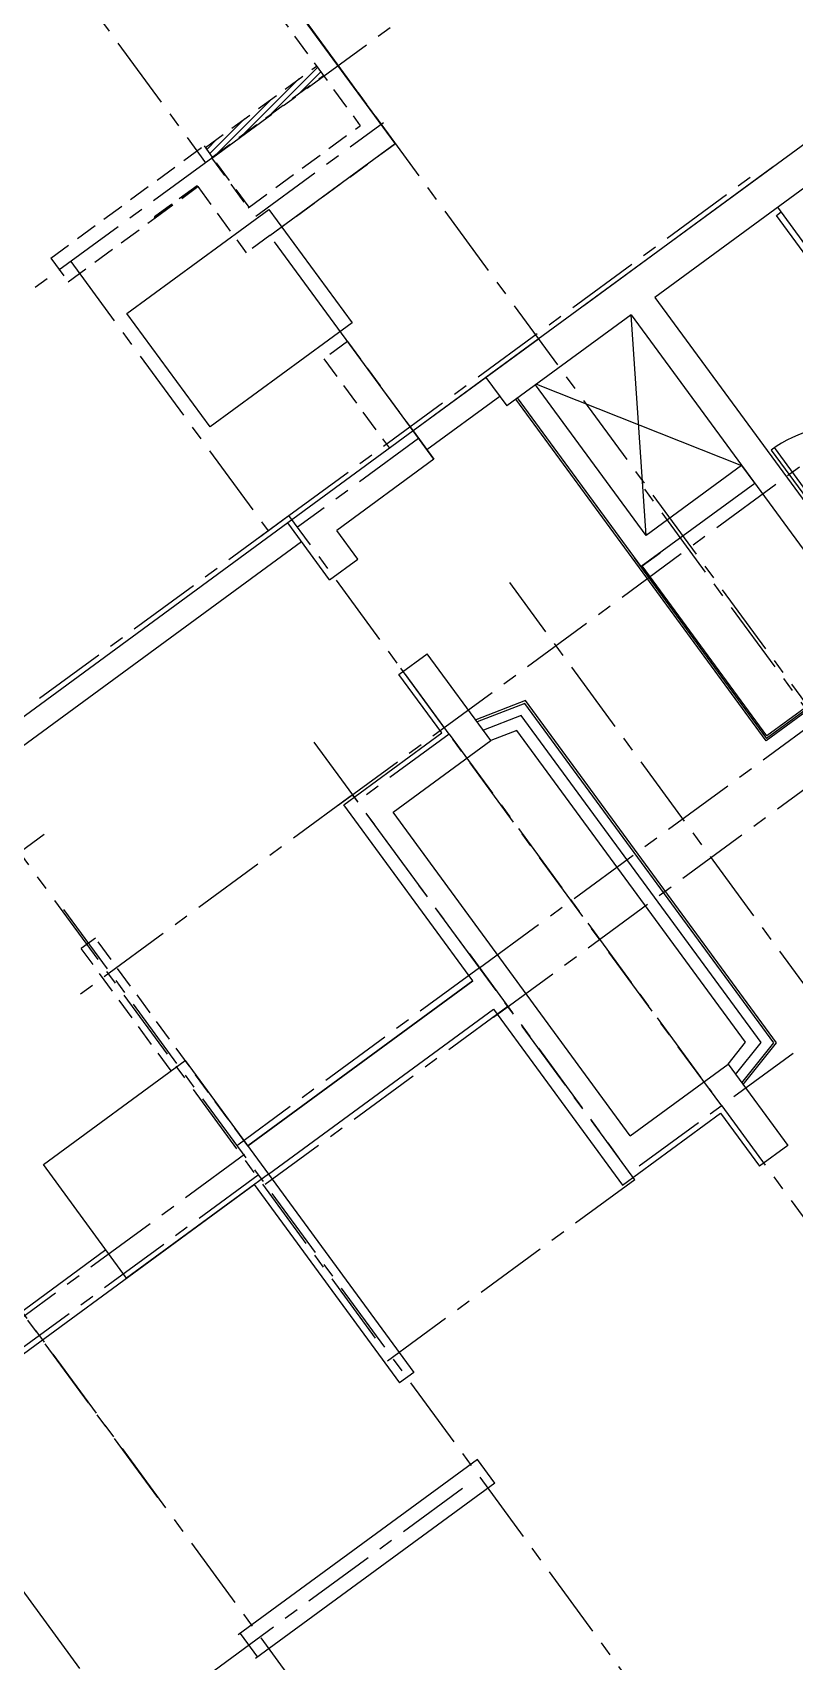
# Model space of a CAD drawing. Header units: millimetres. Extents: x 75184266 to 76346726, y -35077925 to -33679385.
# Drawn here: x 75319607 to 75326103, y -34607154 to -34593270 of the extents above; entities that cross this region are included whole.
import ezdxf

# ---------------------------------------------------------------- set-up
doc = ezdxf.new("R2010")
doc.units = ezdxf.units.MM
doc.header["$LTSCALE"] = 50
doc.header["$MEASUREMENT"] = 0
for name, pattern in [('CENTER', [2, 1.25, -0.25, 0.25, -0.25]), ('HIDDEN2', [0.1875, 0.125, -0.0625]), ('XR-지하3층$0$H', [1.3, 0.8, -0.5])]:
    doc.linetypes.add(name, pattern=pattern)
doc.layers.add('CEN', color=1, linetype='CENTER')
doc.layers.add('PLAN-ALL-DOOR', color=4, linetype='CONTINUOUS')
doc.layers.add('건축', color=8, linetype='CONTINUOUS', plot=False)

# ---------------------------------------------------------------- blocks, each defined once
blk = doc.blocks.new('A$C5C415861-flat-1')
at = {"layer": 'PLAN-ALL-DOOR', "ltscale": 10}
for p, q in [((-546, 1036), (-546, -4)), ((-511, -4), (-511, 1036)), ((-576, -4), (-576, -104)), ((-546, -4), (-576, -4)), ((-576, -104), (-551, -104)), ((-551, -104), (-531, -74)), ((-546, -46), (-546, -4)), ((-531, -46), (-546, -46)), ((-531, -74), (-531, -46)), ((479, -74), (479, -46)), ((479, -46), (494, -46)), ((499, -104), (479, -74)), ((494, -46), (494, -4)), ((494, -4), (524, -4)), ((524, -104), (499, -104)), ((524, -4), (524, -104))]:
    blk.add_line(p, q, dxfattribs=at)
at = {"layer": 'PLAN-ALL-DOOR', "color": 8}
for p, q in [((499, -104), (-551, -104)), ((479, -46), (-531, -46)), ((494, -4), (-511, -4))]:
    blk.add_line(p, q, dxfattribs=at)
at = {"layer": 'PLAN-ALL-DOOR'}
blk.add_line((-546, -4), (-511, -4), dxfattribs=at)
at = {"layer": 'PLAN-ALL-DOOR', "color": 8, "ltscale": 10}
blk.add_arc((-546, -4), 1040, 0, 90, dxfattribs=at)

msp = doc.modelspace()

# ---------------------------------------------------------------- hatches: boundary and pattern name
at = {"layer": '건축', "linetype": 'HIDDEN2', "ltscale": 30}
h = msp.add_hatch(dxfattribs=at)
h.set_pattern_fill('ANSI31', color=256, scale=350, style=0)
h.set_pattern_definition([(45, (4164981.06, -390795.594), (-30.935921677, 30.935921677), [])])
h.paths.add_polyline_path([(75322028.4, -34593555.8), (75322087.6, -34593636.5), (75321140, -34594331.2), (75321080.8, -34594250.5)])

# ---------------------------------------------------------------- linework, layer by layer
at = {"layer": 'CEN', "ltscale": 10}
for p, q in [((75319743.2, -34592552.9), (75321082.4, -34594379.6)), ((75322899, -34596730.5), (75321866.7, -34597487.3)), ((75319667.7, -34598944.4), (75321792.8, -34597386.5)), ((75323158.6, -34599249.4), (75321792.8, -34597386.5)), ((75329304.5, -34605636.6), (75323675.1, -34597958.2)), ((75323158.6, -34599249.4), (75322376.3, -34599823)), ((75329316.6, -34599607.8), (75324700, -34602992.4)), ((75323416.9, -34601242.4), (75322334.9, -34599766.5)), ((75319707.1, -34600105.9), (75314235.6, -34604117.3)), ((75323416.9, -34601242.4), (75321356.4, -34602753)), ((75323659.4, -34601573), (75321590.7, -34603089.6)), ((75325482.3, -34602418.9), (75326830.3, -34604257.7)), ((75321415.5, -34602833.7), (75316133.6, -34606706.1)), ((75321531.6, -34603009), (75316156.9, -34606949.4))]:
    msp.add_line(p, q, dxfattribs=at)
for points in [[(75314843.8, -34583502.3), (75327495, -34600758.5)], [(75321142.9, -34594335.2), (75324045.8, -34592207)], [(75321509.5, -34594835.2), (75322598.2, -34594037)], [(75321142.9, -34594335.2), (75317986.6, -34596649.2)], [(75321792.8, -34597386.5), (75325727.9, -34594501.5)], [(75319933.2, -34595222.1), (75321615.4, -34597516.5)], [(75322214, -34599855.2), (75327052.3, -34596308)], [(75330667.1, -34605127.4), (75324804.1, -34597130.4)], [(75322531.2, -34604397.7), (75317425, -34597433)], [(75321534.7, -34597575.7), (75321792.8, -34597386.5)], [(75323416.9, -34601242.4), (75328134.4, -34597783.8)], [(75323538.4, -34601661.7), (75328276, -34598188.4)], [(75325482.3, -34602418.9), (75322723.4, -34598655.9)], [(75320676.3, -34605757.6), (75315871.7, -34599204.2)], [(75324741.4, -34603048.9), (75321941.1, -34599229.4)], [(75323158.6, -34599249.4), (75325394.2, -34602298.7)], [(75322334.9, -34599766.5), (75320012.4, -34601469.2)], [(75319872.5, -34600746), (75325383.7, -34608263.2)], [(75323328.2, -34601121.4), (75324611.9, -34602872.3)], [(75318005.5, -34602114.7), (75323229.9, -34609240.8)], [(75324741.4, -34603048.9), (75322632.4, -34604595)], [(75323273.7, -34605681.1), (75318040.1, -34609518)]]:
    msp.add_lwpolyline(points, dxfattribs=at)
at = {"layer": '건축'}
for p, q in [((75328541.4, -34592494.6), (75323472.7, -34596210.7)), ((75328476.8, -34592913.9), (75324912.2, -34595527.3)), ((75324912.2, -34595527.3), (75327046.6, -34598438.7)), ((75324710.6, -34595675.1), (75323650, -34596452.6)), ((75324710.6, -34595675.1), (75326845, -34598586.5)), ((75324837.6, -34597556.6), (75324710.6, -34595675.1)), ((75323903.3, -34596267), (75325652.1, -34596959.4)), ((75322851.7, -34596665.9), (75321783.1, -34597449.4)), ((75323029.1, -34596907.9), (75322202.4, -34597513.9)), ((75325652.1, -34596959.4), (75324837.6, -34597556.6)), ((75325764.5, -34597112.6), (75324796.7, -34597822.2)), ((75322139.7, -34597935.8), (75321783.1, -34597449.4)), ((75322381.6, -34597758.4), (75322202.4, -34597513.9)), ((75323515, -34599304.3), (75322972.9, -34598564.8)), ((75326845, -34598586.5), (75325861.1, -34599307.8)), ((75326937, -34598500.5), (75325864.3, -34599286.9)), ((75326827.3, -34598562.3), (75325867.6, -34599265.9)), ((75323095.7, -34599239.7), (75322730.9, -34598742.2)), ((75323360.7, -34601351.8), (75321441.3, -34602759)), ((75325472.6, -34602481.8), (75325803.7, -34602933.4)), ((75321618.7, -34603000.9), (75322857.4, -34604690.5)), ((75321497.7, -34603089.6), (75322736.4, -34604779.2)), ((75320231.6, -34603645.9), (75318384.8, -34604999.9)), ((75322857.4, -34604690.5), (75322736.4, -34604779.2)), ((75323401.4, -34605432.4), (75321361, -34606928.3)), ((75323549.2, -34605634.1), (75321508.8, -34607130))]:
    msp.add_line(p, q, dxfattribs=at)
at = {"layer": '건축', "linetype": 'HIDDEN2', "ltscale": 30}
for p, q in [((75321463.6, -34592531.6), (75322699.3, -34594217.1)), ((75321015.2, -34594583.8), (75321429.1, -34595148.4)), ((75321630.7, -34595000.6), (75321630.7, -34595000.6)), ((75321630.7, -34595000.6), (75321630.7, -34595000.6)), ((75322292.9, -34595903.8), (75322091.3, -34596051.6)), ((75322091.3, -34596051.6), (75322650.1, -34596813.8)), ((75320143.5, -34600988.7), (75320022.5, -34601077.4)), ((75320788.1, -34602121.6), (75320022.5, -34601077.4)), ((75321441.3, -34602759), (75320143.5, -34600988.7))]:
    msp.add_line(p, q, dxfattribs=at)
at = {"layer": '건축', "ltscale": 0.5}
for p, q in [((75323472.7, -34596210.7), (75322851.7, -34596665.9)), ((75323590.9, -34596372), (75322969.9, -34596827.2)), ((75321783.1, -34597449.4), (75314684.3, -34602653.8)), ((75321901.3, -34597610.7), (75314802.6, -34602815.1)), ((75319699.3, -34602919.8), (75320909, -34602032.9)), ((75319699.3, -34602919.8), (75320909, -34602032.9)), ((75320909, -34602032.9), (75321618.6, -34603000.7)), ((75320909, -34602032.9), (75321618.6, -34603000.7)), ((75320408.8, -34603887.6), (75319699.3, -34602919.8)), ((75320408.8, -34603887.6), (75319699.3, -34602919.8)), ((75321618.6, -34603000.7), (75320408.8, -34603887.6)), ((75321618.6, -34603000.7), (75320408.8, -34603887.6))]:
    msp.add_line(p, q, dxfattribs=at)
at = {"layer": '건축', "linetype": 'XR-지하3층$0$H', "ltscale": 50}
for points in [[(75334007.8, -34609684), (75329993.1, -34604208.1), (75328864, -34605035.8), (75327714, -34603467.2), (75333484.3, -34599236.7), (75328541.4, -34592494.6), (75323920.3, -34595882.5), (75322851.7, -34596665.9), (75321630.7, -34595000.6), (75322699.3, -34594217.1), (75318052, -34587878.2), (75317084.2, -34588587.7), (75314772.3, -34585434.4), (75308385, -34590117.2)], [(75308191.3, -34592026.2), (75314538.5, -34600683.8), (75314982.1, -34600358.6), (75321846.6, -34609721.8), (75321403.1, -34610047), (75324584.1, -34614385.8), (75324886.5, -34614164.1), (75326086.8, -34615801.3), (75325784.3, -34616023), (75326931.4, -34617587.5), (75328129, -34616709.5), (75329045.5, -34617959.6), (75327807.5, -34618867.1), (75328830.4, -34620262.4), (75329269.9, -34619940.1), (75333048.1, -34625093.5), (75332548.1, -34625460.1), (75334865.9, -34628621.5)]]:
    msp.add_lwpolyline(points, dxfattribs=at)
at = {"layer": '건축', "linetype": 'HIDDEN2', "ltscale": 30}
for points in [[(75321342.6, -34592620.3), (75322400.9, -34594063.9)], [(75321080.8, -34594250.5), (75322028.4, -34593555.8)], [(75321140, -34594331.2), (75322087.6, -34593636.5)], [(75321453.3, -34594758.6), (75322400.9, -34594063.9)], [(75319762.5, -34595192.3), (75321069, -34594234.4), (75321140, -34594331.2)], [(75321630.7, -34595000.6), (75322699.3, -34594217.1)], [(75321140, -34594331.2), (75321131.9, -34594337.1), (75321445.3, -34594764.5), (75321453.3, -34594758.6)], [(75320652.3, -34594849.9), (75320646.4, -34594841.8), (75321009.3, -34594575.8), (75321015.2, -34594583.8)], [(75319910.3, -34595393.9), (75320652.3, -34594849.9)], [(75321630.7, -34595000.6), (75321630.7, -34595000.6), (75321429.1, -34595148.4)], [(75319762.5, -34595192.3), (75319910.3, -34595393.9)], [(75322292.9, -34595903.8), (75322851.7, -34596665.9)]]:
    msp.add_lwpolyline(points, dxfattribs=at)
for points in [[(75321445.3, -34594764.5), (75321453.3, -34594758.6), (75321140, -34594331.2), (75321131.9, -34594337.1)], [(75320646.4, -34594841.8), (75320652.3, -34594849.9), (75321015.2, -34594583.8), (75321009.3, -34594575.8)]]:
    msp.add_lwpolyline(points, close=True, dxfattribs=at)
at = {"layer": '건축'}
msp.add_lwpolyline([(75321121.9, -34596632.1), (75320412.4, -34595664.4), (75321622.1, -34594777.5), (75322331.7, -34595745.2)], close=True, dxfattribs=at)
for points in [[(75326640.6, -34595686.1), (75326600.2, -34595715.7), (75325949.8, -34594828.5), (75325990.2, -34594799)], [(75326670.1, -34595726.4), (75325960.6, -34594758.6)], [(75323472.7, -34596210.7), (75323650, -34596452.6)], [(75324780.6, -34597834), (75323726.7, -34596396.4)], [(75324796.7, -34597822.2), (75323742.8, -34596384.6)], [(75324837.6, -34597556.6), (75323896, -34596272.3)], [(75322139.7, -34597935.8), (75322381.6, -34597758.4)], [(75324736.5, -34597748.5), (75325864.3, -34599286.9)], [(75324804.8, -34597816.2), (75324957.2, -34597704.5)], [(75325861.1, -34599307.8), (75324780.6, -34597834)], [(75325867.6, -34599265.9), (75324804.8, -34597816.2)], [(75322730.9, -34598742.2), (75322972.9, -34598564.8)], [(75325665.7, -34602237.8), (75325950.8, -34601882.6), (75323811, -34598963.9), (75323386.5, -34599129)], [(75325653.4, -34602221.1), (75325925.6, -34601882), (75323804, -34598988.1), (75323398.7, -34599145.7)], [(75325601.4, -34602150.1), (75325818.5, -34601879.7), (75323774, -34599091), (75323450.7, -34599216.6)], [(75323360.7, -34601351.8), (75322261, -34599851.7), (75323095.7, -34599239.7)], [(75324702.4, -34602674.4), (75322680.3, -34599916.3), (75323515, -34599304.3)], [(75325537.1, -34602062.5), (75325686.2, -34601876.8), (75323736.9, -34599218), (75323515, -34599304.3)], [(75321441.3, -34602759), (75323360.7, -34601351.8)], [(75321618.7, -34603000.9), (75323538.1, -34601593.7), (75324637.9, -34603093.7)], [(75324702.4, -34602674.4), (75325537.1, -34602062.5), (75326045.6, -34602756)], [(75324637.9, -34603093.7), (75325472.6, -34602481.8)], [(75326045.6, -34602756), (75325803.7, -34602933.4)], [(75318683.1, -34605153.1), (75321497.7, -34603089.6)], [(75323549.2, -34605634.1), (75323401.4, -34605432.4)]]:
    msp.add_lwpolyline(points, dxfattribs=at)
at = {"layer": '건축', "ltscale": 0.5}
for points in [[(75323029.1, -34596907.9), (75322851.7, -34596665.9)], [(75322851.7, -34596665.9), (75323029.1, -34596907.9)], [(75325652.1, -34596959.4), (75325764.5, -34597112.6)], [(75321377.1, -34606916.5), (75321524.9, -34607118.1)]]:
    msp.add_lwpolyline(points, dxfattribs=at)

# ---------------------------------------------------------------- block references
at = {"layer": '건축', "rotation": 36.24677454586007}
msp.add_blockref('A$C5C415861-flat-1', (75326956.1, -34597341.2), dxfattribs=at)

doc.saveas('drawing.dxf')
